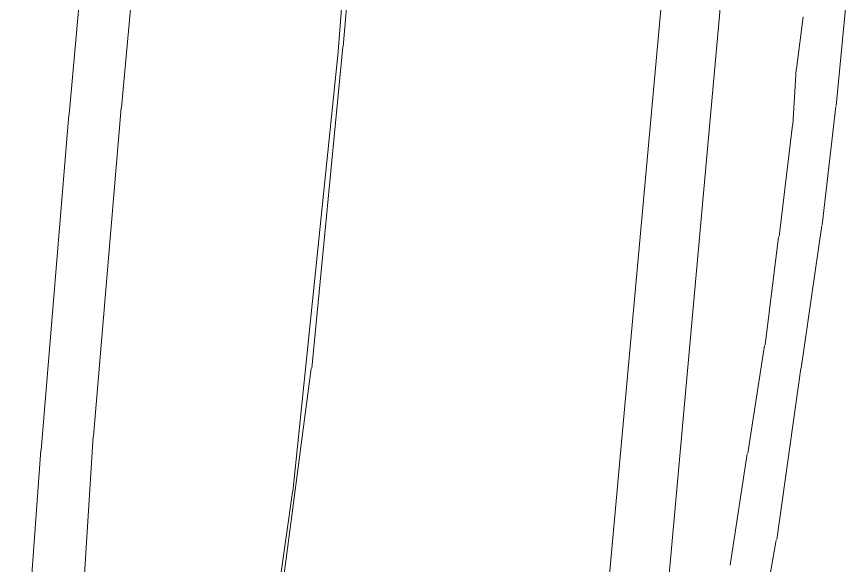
# Model space of a CAD drawing. Header units: millimetres. Extents: x 0 to 297, y 0 to 208.
# Drawn here: x 254.643 to 259.191, y 45.271 to 48.279 of the extents above; entities that cross this region are included whole.
import ezdxf

# ---------------------------------------------------------------- set-up
doc = ezdxf.new("R2010")
doc.units = ezdxf.units.MM

msp = doc.modelspace()

# ---------------------------------------------------------------- hatches: boundary and pattern name
h = msp.add_hatch(color=7)
h.dxf.hatch_style = 2
h.paths.add_polyline_path([(256.433461, 48.201561), (256.433461, 48.029053)])
h = msp.add_hatch(color=7)
h.dxf.hatch_style = 2
h.paths.add_polyline_path([(259.135739, 47.875594), (259.135739, 47.703086)])
h = msp.add_hatch(color=7)
h.dxf.hatch_style = 2
h.paths.add_polyline_path([(259.059186, 47.224014), (259.059186, 47.051506)])
h = msp.add_hatch(color=7)
h.dxf.hatch_style = 2
h.paths.add_polyline_path([(256.260953, 46.438378), (256.260953, 46.265869)])
h = msp.add_hatch(color=7)
h.dxf.hatch_style = 2
h.paths.add_polyline_path([(258.944181, 46.438378), (258.944181, 46.265869)])
h = msp.add_hatch(color=7)
h.dxf.hatch_style = 2
h.paths.add_polyline_path([(258.810125, 45.499283), (258.810125, 45.326775)])

# ---------------------------------------------------------------- linework, layer by layer
at = {"color": 7, "lineweight": 15}
for points in [[(258.953706, 53.376282), (258.112331, 44.025201)], [(258.608689, 53.107818), (257.805414, 44.255213)], [(256.596444, 50.539596), (256.406297, 48.08779)], [(256.433461, 48.115307), (256.585156, 49.876726)], [(255.101372, 49.638954), (254.930628, 47.743126)], [(255.388886, 49.638954), (255.218142, 47.781579)], [(259.135739, 47.78934), (259.191478, 48.381654)], [(258.953706, 48.27829), (258.918075, 47.993246)], [(256.404886, 48.086379), (256.157589, 45.673732)], [(256.260953, 46.352124), (256.431697, 48.11319)], [(258.915606, 47.990776), (258.897614, 47.685271)], [(255.216378, 47.779815), (255.064683, 45.979943)], [(259.059186, 47.13776), (259.133622, 47.787224)], [(254.928864, 47.741363), (254.777169, 45.903038)], [(258.896203, 47.68386), (258.822119, 47.073201)], [(258.944181, 46.352124), (259.056364, 47.134938)], [(258.81965, 47.070732), (258.745567, 46.479124)], [(258.743097, 46.476654), (258.650317, 45.885399)], [(256.030942, 44.62704), (256.258483, 46.349301)], [(258.810125, 45.413029), (258.941358, 46.349301)], [(255.063272, 45.978179), (254.949325, 44.177954)], [(254.775758, 45.901626), (254.643114, 44.062949)], [(258.647142, 45.882576), (258.554361, 45.272271)], [(256.155472, 45.671615), (255.813278, 43.259321)], [(258.618214, 44.339526), (258.806597, 45.409501)]]:
    msp.add_lwpolyline(points, dxfattribs=at)

doc.saveas('drawing.dxf')
